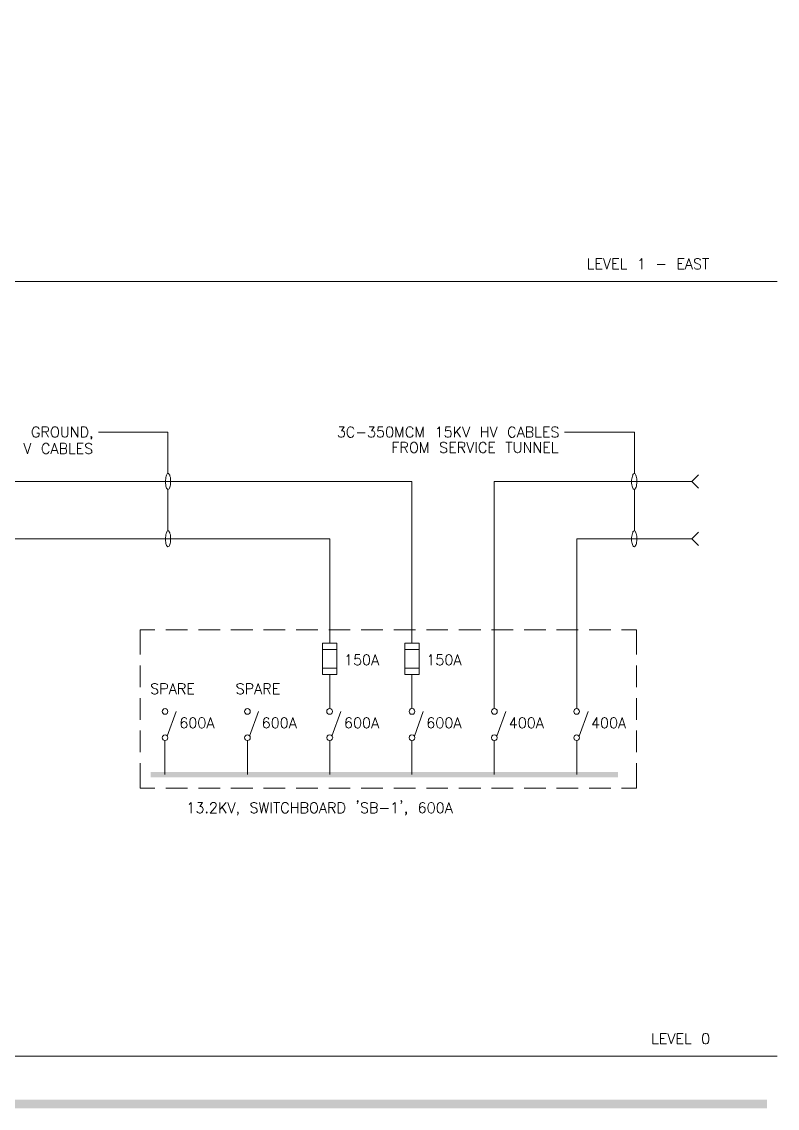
# Model space of a CAD drawing. Header units: inches. Extents: x 0.9 to 46, y 0.8 to 32.4.
# Drawn here: x 36.08 to 41.74, y 0.75 to 8.89 of the extents above; entities that cross this region are included whole.
import ezdxf

# ---------------------------------------------------------------- set-up
doc = ezdxf.new("R2010")
doc.units = ezdxf.units.IN
doc.header["$MEASUREMENT"] = 0
doc.layers.add('PDF_Geometry', color=7, linetype='Continuous')
doc.layers.add('PDF_Solid Fills', color=7, linetype='Continuous')

msp = doc.modelspace()

# ---------------------------------------------------------------- linework, layer by layer
at = {"layer": 'PDF_Geometry', "color": 8, "lineweight": 20, "true_color": 0x808080}
for points in [[(2.65, 8.8948), (16.103, 8.8948), (16.103, 6.9499), (41.7374, 6.9499)], [(40.3243, 7.1199), (40.3243, 7.0415), (40.3642, 7.0415)], [(40.4258, 7.0415), (40.3808, 7.0415), (40.3808, 7.1199), (40.4258, 7.1199)], [(40.3808, 7.0832), (40.4092, 7.0832)], [(40.436, 7.1199), (40.4625, 7.0415), (40.4893, 7.1199)], [(40.5509, 7.0415), (40.5059, 7.0415), (40.5059, 7.1199), (40.5509, 7.1199)], [(40.5059, 7.0832), (40.5327, 7.0832)], [(40.571, 7.1199), (40.571, 7.0415), (40.6109, 7.0415)], [(40.7059, 7.1049), (40.7126, 7.1082), (40.7225, 7.1199), (40.7225, 7.0415)], [(41.0394, 7.0415), (40.996, 7.0415), (40.996, 7.1199), (41.0394, 7.1199)], [(40.996, 7.0832), (41.0224, 7.0832)], [(41.0492, 7.0415), (41.076, 7.1199), (41.1041, 7.0415)], [(41.1641, 7.1082), (41.1577, 7.1165), (41.1475, 7.1199), (41.1341, 7.1199), (41.1242, 7.1165), (41.1175, 7.1082), (41.1175, 7.1015), (41.121, 7.0932), (41.1242, 7.0899), (41.1309, 7.0865), (41.151, 7.0782), (41.1577, 7.0749), (41.1609, 7.0715), (41.1641, 7.0632), (41.1641, 7.0532), (41.1577, 7.0449), (41.1475, 7.0415), (41.1341, 7.0415), (41.1242, 7.0449), (41.1175, 7.0532)], [(41.1775, 7.1199), (41.226, 7.1199)], [(41.2008, 7.1199), (41.2008, 7.0415)], [(40.8377, 7.0749), (40.8977, 7.0749)], [(41.0591, 7.0682), (41.0942, 7.0682)], [(40.8058, 1.315), (40.8058, 1.2366), (40.8476, 1.2366)], [(40.9076, 1.2366), (40.8642, 1.2366), (40.8642, 1.315), (40.9076, 1.315)], [(40.9175, 1.315), (40.9443, 1.2366), (40.9727, 1.315)], [(41.0326, 1.2366), (40.9893, 1.2366), (40.9893, 1.315), (41.0326, 1.315)], [(41.0524, 1.315), (41.0524, 1.2366), (41.0942, 1.2366)], [(40.8642, 1.2766), (40.891, 1.2766)], [(40.9893, 1.2766), (41.0161, 1.2766)], [(41.7374, 1.145), (2.7, 1.145)]]:
    msp.add_lwpolyline(points, dxfattribs=at)
at = {"layer": 'PDF_Geometry', "lineweight": 9}
for points in [[(36.2127, 5.8416), (36.2095, 5.8482), (36.2028, 5.8565), (36.1945, 5.8599), (36.1811, 5.8599), (36.1744, 5.8565), (36.1677, 5.8482), (36.1645, 5.8416), (36.161, 5.8299), (36.161, 5.8116), (36.1645, 5.7999), (36.1677, 5.7932), (36.1744, 5.7849), (36.1811, 5.7816), (36.1945, 5.7816), (36.2028, 5.7849), (36.2095, 5.7932), (36.2127, 5.7999), (36.2127, 5.8116), (36.1945, 5.8116)], [(36.2359, 5.7816), (36.2359, 5.8599), (36.2659, 5.8599), (36.2761, 5.8565), (36.2793, 5.8532), (36.2825, 5.8449), (36.2825, 5.8382), (36.2793, 5.8299), (36.2761, 5.8266), (36.2659, 5.8232), (36.2359, 5.8232)], [(36.2592, 5.8232), (36.2825, 5.7816)], [(36.3811, 5.8599), (36.3811, 5.8032), (36.3843, 5.7932), (36.391, 5.7849), (36.4009, 5.7816), (36.4076, 5.7816), (36.4178, 5.7849), (36.4242, 5.7932), (36.4277, 5.8032), (36.4277, 5.8599)], [(36.4542, 5.7816), (36.4542, 5.8599), (36.5027, 5.7816), (36.5027, 5.8599)], [(36.6076, 5.7849), (36.6025, 5.7816), (36.5994, 5.7849), (36.6025, 5.7882), (36.6076, 5.7849), (36.6076, 5.7782), (36.6025, 5.7699), (36.5994, 5.7666)], [(37.1759, 5.5099), (37.1759, 5.8199), (36.6561, 5.8199)], [(38.4575, 5.8599), (38.4942, 5.8599), (38.4744, 5.8299), (38.4843, 5.8299), (38.491, 5.8266), (38.4942, 5.8232), (38.4977, 5.8116), (38.4977, 5.8032), (38.4942, 5.7932), (38.4875, 5.7849), (38.4776, 5.7816), (38.4678, 5.7816), (38.4575, 5.7849), (38.4543, 5.7882), (38.4508, 5.7966)], [(38.5925, 5.8149), (38.6525, 5.8149)], [(38.6825, 5.8599), (38.7211, 5.8599), (38.6994, 5.8299), (38.7109, 5.8299), (38.7176, 5.8266), (38.7211, 5.8232), (38.7243, 5.8116), (38.7243, 5.8032), (38.7211, 5.7932), (38.7144, 5.7849), (38.7026, 5.7816), (38.6927, 5.7816), (38.6825, 5.7849), (38.6793, 5.7882), (38.6761, 5.7966)], [(38.7843, 5.8599), (38.7511, 5.8599), (38.7476, 5.8266), (38.7511, 5.8299), (38.761, 5.8332), (38.7709, 5.8332), (38.7811, 5.8299), (38.7878, 5.8232), (38.791, 5.8116), (38.791, 5.8032), (38.7878, 5.7932), (38.7811, 5.7849), (38.7709, 5.7816), (38.761, 5.7816), (38.7511, 5.7849), (38.7476, 5.7882), (38.7444, 5.7966)], [(38.8825, 5.7816), (38.8825, 5.8599), (38.9093, 5.7816), (38.9358, 5.8599), (38.9358, 5.7816)], [(39.0111, 5.8416), (39.0076, 5.8482), (39.0009, 5.8565), (38.9942, 5.8599), (38.9792, 5.8599), (38.9725, 5.8565), (38.9658, 5.8482), (38.9626, 5.8416), (38.9594, 5.8299), (38.9594, 5.8116), (38.9626, 5.7999), (38.9658, 5.7932), (38.9725, 5.7849), (38.9792, 5.7816), (38.9942, 5.7816), (39.0009, 5.7849), (39.0076, 5.7932), (39.0111, 5.7999)], [(39.0344, 5.7816), (39.0344, 5.8599), (39.0609, 5.7816), (39.0877, 5.8599), (39.0877, 5.7816)], [(39.1926, 5.8449), (39.1993, 5.8482), (39.2092, 5.8599), (39.2092, 5.7816)], [(39.2909, 5.8599), (39.2577, 5.8599), (39.2542, 5.8266), (39.2577, 5.8299), (39.2676, 5.8332), (39.2775, 5.8332), (39.2877, 5.8299), (39.2944, 5.8232), (39.2976, 5.8116), (39.2976, 5.8032), (39.2944, 5.7932), (39.2877, 5.7849), (39.2775, 5.7816), (39.2676, 5.7816), (39.2577, 5.7849), (39.2542, 5.7882), (39.2494, 5.7966)], [(39.3209, 5.8599), (39.3209, 5.7816)], [(39.3675, 5.8599), (39.3209, 5.8082)], [(39.3375, 5.8266), (39.3675, 5.7816)], [(39.3809, 5.8599), (39.4093, 5.7816), (39.4361, 5.8599)], [(39.5226, 5.8599), (39.5226, 5.7816)], [(39.5226, 5.8232), (39.571, 5.8232)], [(39.571, 5.8599), (39.571, 5.7816)], [(39.5876, 5.8599), (39.6141, 5.7816), (39.6409, 5.8599)], [(39.7893, 5.7816), (39.8177, 5.8599), (39.8442, 5.7816)], [(39.8011, 5.8082), (39.8343, 5.8082)], [(39.8911, 5.8232), (39.901, 5.8182), (39.9041, 5.8149), (39.9077, 5.8082), (39.9077, 5.7966), (39.9041, 5.7882), (39.901, 5.7849), (39.8911, 5.7816), (39.8611, 5.7816), (39.8611, 5.8599), (39.8911, 5.8599), (39.901, 5.8565), (39.9041, 5.8532), (39.9077, 5.8449), (39.9077, 5.8382), (39.9041, 5.8299), (39.901, 5.8266), (39.8911, 5.8232), (39.8611, 5.8232)], [(39.9309, 5.8599), (39.9309, 5.7816), (39.9727, 5.7816)], [(40.0327, 5.7816), (39.9893, 5.7816), (39.9893, 5.8599), (40.0327, 5.8599)], [(39.9893, 5.8232), (40.0158, 5.8232)], [(40.0975, 5.8482), (40.0908, 5.8565), (40.0809, 5.8599), (40.0659, 5.8599), (40.056, 5.8565), (40.0493, 5.8482), (40.0493, 5.8416), (40.0525, 5.8332), (40.056, 5.8299), (40.0627, 5.8266), (40.0844, 5.8182), (40.0908, 5.8149), (40.0943, 5.8116), (40.0975, 5.8032), (40.0975, 5.7932), (40.0908, 5.7849), (40.0809, 5.7816), (40.0659, 5.7816), (40.056, 5.7849), (40.0493, 5.7932)], [(40.6676, 5.5099), (40.6676, 5.8199), (40.146, 5.8199)], [(36.0978, 5.7365), (36.1243, 5.6582), (36.1511, 5.7365)], [(36.286, 5.7182), (36.2825, 5.7249), (36.2761, 5.7332), (36.2694, 5.7365), (36.256, 5.7365), (36.2493, 5.7332), (36.2426, 5.7249), (36.2395, 5.7182), (36.2359, 5.7066), (36.2359, 5.6882), (36.2395, 5.6766), (36.2426, 5.6682), (36.2493, 5.6616), (36.256, 5.6582), (36.2694, 5.6582), (36.2761, 5.6616), (36.2825, 5.6682), (36.286, 5.6766)], [(36.2994, 5.6582), (36.3259, 5.7365), (36.3543, 5.6582)], [(36.4009, 5.6982), (36.4111, 5.6949), (36.4143, 5.6916), (36.4178, 5.6832), (36.4178, 5.6732), (36.4143, 5.6649), (36.4111, 5.6616), (36.4009, 5.6582), (36.3709, 5.6582), (36.3709, 5.7365), (36.4009, 5.7365), (36.4111, 5.7332), (36.4143, 5.7282), (36.4178, 5.7216), (36.4178, 5.7132), (36.4143, 5.7066), (36.4111, 5.7032), (36.4009, 5.6982), (36.3709, 5.6982)], [(36.4411, 5.7365), (36.4411, 5.6582), (36.4826, 5.6582)], [(36.5426, 5.6582), (36.4995, 5.6582), (36.4995, 5.7365), (36.5426, 5.7365)], [(36.4995, 5.6982), (36.526, 5.6982)], [(36.6076, 5.7249), (36.5994, 5.7332), (36.5895, 5.7365), (36.5761, 5.7365), (36.5658, 5.7332), (36.5595, 5.7249), (36.5595, 5.7182), (36.5627, 5.7099), (36.5658, 5.7066), (36.5726, 5.7032), (36.5927, 5.6949), (36.5994, 5.6916), (36.6025, 5.6882), (36.6076, 5.6799), (36.6076, 5.6682), (36.5994, 5.6616), (36.5895, 5.6582), (36.5761, 5.6582), (36.5658, 5.6616), (36.5595, 5.6682)], [(38.8627, 5.6649), (38.8627, 5.7449), (38.9058, 5.7449)], [(38.8627, 5.7066), (38.8892, 5.7066)], [(38.9227, 5.6649), (38.9227, 5.7449), (38.9527, 5.7449), (38.9626, 5.7399), (38.9658, 5.7365), (38.9693, 5.7299), (38.9693, 5.7216), (38.9658, 5.7149), (38.9626, 5.7099), (38.9527, 5.7066), (38.9227, 5.7066)], [(38.946, 5.7066), (38.9693, 5.6649)], [(39.0676, 5.6649), (39.0676, 5.7449), (39.0944, 5.6649), (39.1225, 5.7449), (39.1225, 5.6649)], [(39.2644, 5.7332), (39.2577, 5.7399), (39.2459, 5.7449), (39.2325, 5.7449), (39.2226, 5.7399), (39.2159, 5.7332), (39.2159, 5.7249), (39.2194, 5.7182), (39.2226, 5.7149), (39.2293, 5.7099), (39.2494, 5.7032), (39.2577, 5.6999), (39.2609, 5.6949), (39.2644, 5.6882), (39.2644, 5.6766), (39.2577, 5.6699), (39.2459, 5.6649), (39.2325, 5.6649), (39.2226, 5.6699), (39.2159, 5.6766)], [(39.3308, 5.6649), (39.2877, 5.6649), (39.2877, 5.7449), (39.3308, 5.7449)], [(39.2877, 5.7066), (39.3142, 5.7066)], [(39.3509, 5.6649), (39.3509, 5.7449), (39.3809, 5.7449), (39.3927, 5.7399), (39.3959, 5.7365), (39.3994, 5.7299), (39.3994, 5.7216), (39.3959, 5.7149), (39.3927, 5.7099), (39.3809, 5.7066), (39.3509, 5.7066)], [(39.3742, 5.7066), (39.3994, 5.6649)], [(39.4125, 5.7449), (39.4393, 5.6649), (39.4661, 5.7449)], [(39.4827, 5.7449), (39.4827, 5.6649)], [(39.5576, 5.7249), (39.5541, 5.7332), (39.5478, 5.7399), (39.5411, 5.7449), (39.5277, 5.7449), (39.5194, 5.7399), (39.5127, 5.7332), (39.5092, 5.7249), (39.506, 5.7149), (39.506, 5.6949), (39.5092, 5.6849), (39.5127, 5.6766), (39.5194, 5.6699), (39.5277, 5.6649), (39.5411, 5.6649), (39.5478, 5.6699), (39.5541, 5.6766), (39.5576, 5.6849)], [(39.6243, 5.6649), (39.5809, 5.6649), (39.5809, 5.7449), (39.6243, 5.7449)], [(39.5809, 5.7066), (39.6077, 5.7066)], [(39.706, 5.7449), (39.7526, 5.7449)], [(39.7293, 5.7449), (39.7293, 5.6649)], [(39.7692, 5.7449), (39.7692, 5.6882), (39.7727, 5.6766), (39.7794, 5.6699), (39.7893, 5.6649), (39.796, 5.6649), (39.8075, 5.6699), (39.8142, 5.6766), (39.8177, 5.6882), (39.8177, 5.7449)], [(39.8442, 5.6649), (39.8442, 5.7449), (39.8911, 5.6649), (39.8911, 5.7449)], [(39.9175, 5.6649), (39.9175, 5.7449), (39.966, 5.6649), (39.966, 5.7449)], [(40.0359, 5.6649), (39.9925, 5.6649), (39.9925, 5.7449), (40.0359, 5.7449)], [(39.9925, 5.7066), (40.0193, 5.7066)], [(40.056, 5.7449), (40.056, 5.6649), (40.0975, 5.6649)], [(36.3093, 5.6832), (36.3444, 5.6832)], [(41.1475, 5.5016), (41.0977, 5.4516), (41.1475, 5.4016)], [(39.0025, 4.2399), (39.0025, 5.4516), (35.5359, 5.4516), (35.5359, 2.5549), (32.9509, 2.5549), (32.9509, 3.0516)], [(37.1759, 5.3916), (37.1759, 5.0799)], [(39.6192, 3.7499), (39.6192, 5.4516), (41.0977, 5.4516)], [(40.6676, 5.3916), (40.6676, 5.0799)], [(41.1475, 5.0716), (41.0977, 5.0216), (41.1475, 4.9716)], [(38.3877, 4.2399), (38.3877, 5.0216), (35.966, 5.0216), (35.966, 1.5783), (13.4848, 1.5783), (13.4848, 3.0516)], [(40.236, 3.7499), (40.236, 5.0216), (41.0977, 5.0216)], [(36.9695, 4.1533), (36.9695, 4.3399), (37.0792, 4.3399)], [(37.1609, 4.3399), (37.3227, 4.3399)], [(37.4043, 4.3399), (37.5661, 4.3399)], [(37.6478, 4.3399), (37.8111, 4.3399)], [(37.8909, 4.3399), (38.0543, 4.3399)], [(38.1359, 4.3399), (38.2977, 4.3399)], [(38.3794, 4.3399), (38.5408, 4.3399)], [(38.6225, 4.3399), (38.7859, 4.3399)], [(38.8675, 4.3399), (39.0293, 4.3399)], [(39.111, 4.3399), (39.2727, 4.3399)], [(39.3544, 4.3399), (39.5178, 4.3399)], [(39.5975, 4.3399), (39.7609, 4.3399)], [(39.8426, 4.3399), (40.0043, 4.3399)], [(40.086, 4.3399), (40.2475, 4.3399)], [(40.3291, 4.3399), (40.4925, 4.3399)], [(40.5726, 4.3399), (40.6826, 4.3399), (40.6826, 4.1533)], [(38.4409, 4.1916), (38.3328, 4.1916)], [(38.5143, 4.1383), (38.521, 4.1416), (38.5309, 4.1533), (38.5309, 4.0733)], [(38.6126, 4.1533), (38.5794, 4.1533), (38.5759, 4.1183), (38.5794, 4.1233), (38.5893, 4.1266), (38.5992, 4.1266), (38.6094, 4.1233), (38.6161, 4.1149), (38.6193, 4.1033), (38.6193, 4.0966), (38.6161, 4.0849), (38.6094, 4.0783), (38.5992, 4.0733), (38.5893, 4.0733), (38.5794, 4.0783), (38.5759, 4.0816), (38.5727, 4.0883)], [(38.6994, 4.0733), (38.7278, 4.1533), (38.7543, 4.0733)], [(39.0577, 4.1916), (38.9492, 4.1916)], [(39.1311, 4.1383), (39.1378, 4.1416), (39.1477, 4.1533), (39.1477, 4.0733)], [(39.2293, 4.1533), (39.1942, 4.1533), (39.1911, 4.1183), (39.1942, 4.1233), (39.206, 4.1266), (39.2159, 4.1266), (39.2258, 4.1233), (39.2325, 4.1149), (39.236, 4.1033), (39.236, 4.0966), (39.2325, 4.0849), (39.2258, 4.0783), (39.2159, 4.0733), (39.206, 4.0733), (39.1942, 4.0783), (39.1911, 4.0816), (39.1875, 4.0883)], [(39.3158, 4.0733), (39.3442, 4.1533), (39.371, 4.0733)], [(36.9695, 3.9099), (36.9695, 4.0716)], [(38.7109, 4.0999), (38.7444, 4.0999)], [(39.326, 4.0999), (39.3608, 4.0999)], [(40.6826, 4.0716), (40.6826, 3.9099)], [(38.4409, 4.0516), (38.3328, 4.0516)], [(38.3877, 4.0049), (38.3877, 3.7499)], [(39.0577, 4.0516), (38.9492, 4.0516)], [(39.0025, 4.0049), (39.0025, 3.7499)], [(37.1009, 3.9266), (37.0942, 3.9333), (37.0843, 3.9366), (37.0709, 3.9366), (37.061, 3.9333), (37.0543, 3.9266), (37.0543, 3.9182), (37.0575, 3.9116), (37.061, 3.9066), (37.0677, 3.9033), (37.0875, 3.8966), (37.0942, 3.8916), (37.0977, 3.8883), (37.1009, 3.8816), (37.1009, 3.8699), (37.0942, 3.8616), (37.0843, 3.8583), (37.0709, 3.8583), (37.061, 3.8616), (37.0543, 3.8699)], [(37.1242, 3.8583), (37.1242, 3.9366), (37.1561, 3.9366), (37.166, 3.9333), (37.1692, 3.9299), (37.1727, 3.9216), (37.1727, 3.9116), (37.1692, 3.9033), (37.166, 3.8999), (37.1561, 3.8966), (37.1242, 3.8966)], [(37.1861, 3.8583), (37.2126, 3.9366), (37.2394, 3.8583)], [(37.256, 3.8583), (37.256, 3.9366), (37.286, 3.9366), (37.2978, 3.9333), (37.301, 3.9299), (37.3045, 3.9216), (37.3045, 3.9149), (37.301, 3.9066), (37.2978, 3.9033), (37.286, 3.8999), (37.256, 3.8999)], [(37.3708, 3.8583), (37.3278, 3.8583), (37.3278, 3.9366), (37.3708, 3.9366)], [(37.7409, 3.9266), (37.7342, 3.9333), (37.7243, 3.9366), (37.7109, 3.9366), (37.6995, 3.9333), (37.6928, 3.9266), (37.6928, 3.9182), (37.696, 3.9116), (37.6995, 3.9066), (37.7078, 3.9033), (37.7275, 3.8966), (37.7342, 3.8916), (37.7377, 3.8883), (37.7409, 3.8816), (37.7409, 3.8699), (37.7342, 3.8616), (37.7243, 3.8583), (37.7109, 3.8583), (37.6995, 3.8616), (37.6928, 3.8699)], [(37.7642, 3.8583), (37.7642, 3.9366), (37.7942, 3.9366), (37.8044, 3.9333), (37.8076, 3.9299), (37.8111, 3.9216), (37.8111, 3.9116), (37.8076, 3.9033), (37.8044, 3.8999), (37.7942, 3.8966), (37.7642, 3.8966)], [(37.8242, 3.8583), (37.8526, 3.9366), (37.8794, 3.8583)], [(37.896, 3.8583), (37.896, 3.9366), (37.926, 3.9366), (37.9359, 3.9333), (37.9394, 3.9299), (37.9426, 3.9216), (37.9426, 3.9149), (37.9394, 3.9066), (37.9359, 3.9033), (37.926, 3.8999), (37.896, 3.8999)], [(38.0109, 3.8583), (37.9659, 3.8583), (37.9659, 3.9366), (38.0109, 3.9366)], [(36.9695, 3.6649), (36.9695, 3.8283)], [(37.196, 3.8849), (37.2292, 3.8849)], [(37.2793, 3.8999), (37.3045, 3.8583)], [(37.3278, 3.8999), (37.3542, 3.8999)], [(37.8344, 3.8849), (37.8692, 3.8849)], [(37.9193, 3.8999), (37.9426, 3.8583)], [(37.9659, 3.8999), (37.9943, 3.8999)], [(40.6826, 3.8283), (40.6826, 3.6649)], [(37.1711, 3.5433), (37.2378, 3.7283)], [(37.316, 3.6699), (37.3128, 3.6783), (37.3026, 3.6816), (37.2943, 3.6816), (37.2844, 3.6783), (37.2777, 3.6666), (37.2745, 3.6483), (37.2745, 3.6283), (37.2777, 3.6133), (37.2844, 3.6066), (37.2943, 3.6033), (37.2978, 3.6033), (37.3093, 3.6066), (37.316, 3.6133), (37.3195, 3.6249), (37.3195, 3.6283), (37.316, 3.6399), (37.3093, 3.6483), (37.2978, 3.6516), (37.2943, 3.6516), (37.2844, 3.6483), (37.2777, 3.6399), (37.2745, 3.6283)], [(37.4675, 3.6033), (37.4943, 3.6816), (37.5211, 3.6033)], [(37.7875, 3.5433), (37.8542, 3.7283)], [(37.9311, 3.6699), (37.9276, 3.6783), (37.9177, 3.6816), (37.911, 3.6816), (37.9011, 3.6783), (37.8944, 3.6666), (37.8909, 3.6483), (37.8909, 3.6283), (37.8944, 3.6133), (37.9011, 3.6066), (37.911, 3.6033), (37.9142, 3.6033), (37.9244, 3.6066), (37.9311, 3.6133), (37.9359, 3.6249), (37.9359, 3.6283), (37.9311, 3.6399), (37.9244, 3.6483), (37.9142, 3.6516), (37.911, 3.6516), (37.9011, 3.6483), (37.8944, 3.6399), (37.8909, 3.6283)], [(38.0842, 3.6033), (38.111, 3.6816), (38.1375, 3.6033)], [(38.4043, 3.5433), (38.4709, 3.7283)], [(38.5475, 3.6699), (38.5443, 3.6783), (38.5344, 3.6816), (38.5277, 3.6816), (38.5175, 3.6783), (38.5108, 3.6666), (38.5076, 3.6483), (38.5076, 3.6283), (38.5108, 3.6133), (38.5175, 3.6066), (38.5277, 3.6033), (38.5309, 3.6033), (38.5408, 3.6066), (38.5475, 3.6133), (38.551, 3.6249), (38.551, 3.6283), (38.5475, 3.6399), (38.5408, 3.6483), (38.5309, 3.6516), (38.5277, 3.6516), (38.5175, 3.6483), (38.5108, 3.6399), (38.5076, 3.6283)], [(38.6994, 3.6033), (38.7278, 3.6816), (38.7543, 3.6033)], [(39.021, 3.5433), (39.0877, 3.7283)], [(39.1643, 3.6699), (39.1611, 3.6783), (39.1509, 3.6816), (39.1442, 3.6816), (39.1343, 3.6783), (39.1276, 3.6666), (39.1244, 3.6483), (39.1244, 3.6283), (39.1276, 3.6133), (39.1343, 3.6066), (39.1442, 3.6033), (39.1477, 3.6033), (39.1576, 3.6066), (39.1643, 3.6133), (39.1678, 3.6249), (39.1678, 3.6283), (39.1643, 3.6399), (39.1576, 3.6483), (39.1477, 3.6516), (39.1442, 3.6516), (39.1343, 3.6483), (39.1276, 3.6399), (39.1244, 3.6283)], [(39.3158, 3.6033), (39.3442, 3.6816), (39.371, 3.6033)], [(39.6377, 3.5433), (39.7044, 3.7283)], [(39.7708, 3.6033), (39.7708, 3.6816), (39.7376, 3.6283), (39.7877, 3.6283)], [(39.9325, 3.6033), (39.9593, 3.6816), (39.9877, 3.6033)], [(40.2541, 3.5433), (40.3208, 3.7283)], [(40.3875, 3.6033), (40.3875, 3.6816), (40.3543, 3.6283), (40.4041, 3.6283)], [(40.5493, 3.6033), (40.5761, 3.6816), (40.6026, 3.6033)], [(36.9695, 3.4216), (36.9695, 3.5849)], [(37.4777, 3.6283), (37.5109, 3.6283)], [(38.0945, 3.6283), (38.1276, 3.6283)], [(38.7109, 3.6283), (38.7444, 3.6283)], [(39.326, 3.6283), (39.3608, 3.6283)], [(39.9428, 3.6283), (39.9775, 3.6283)], [(40.5592, 3.6283), (40.5927, 3.6283)], [(40.6826, 3.5849), (40.6826, 3.4216)], [(37.1542, 3.5099), (37.1542, 3.255)], [(37.7709, 3.5099), (37.7709, 3.255)], [(38.3877, 3.5099), (38.3877, 3.255)], [(39.0025, 3.5099), (39.0025, 3.255)], [(39.6192, 3.5099), (39.6192, 3.255)], [(40.236, 3.5099), (40.236, 3.255)], [(37.0792, 3.1533), (36.9695, 3.1533), (36.9695, 3.34)], [(40.6826, 3.34), (40.6826, 3.1533), (40.5726, 3.1533)], [(37.3227, 3.1533), (37.1609, 3.1533)], [(37.5661, 3.1533), (37.4043, 3.1533)], [(37.8111, 3.1533), (37.6478, 3.1533)], [(38.0543, 3.1533), (37.8909, 3.1533)], [(38.2977, 3.1533), (38.1359, 3.1533)], [(38.5408, 3.1533), (38.3794, 3.1533)], [(38.7859, 3.1533), (38.6225, 3.1533)], [(39.0293, 3.1533), (38.8675, 3.1533)], [(39.2727, 3.1533), (39.111, 3.1533)], [(39.5178, 3.1533), (39.3544, 3.1533)], [(39.7609, 3.1533), (39.5975, 3.1533)], [(40.0043, 3.1533), (39.8426, 3.1533)], [(40.2475, 3.1533), (40.086, 3.1533)], [(40.4925, 3.1533), (40.3291, 3.1533)], [(37.3345, 3.0299), (37.3408, 3.0349), (37.3511, 3.0449), (37.3511, 2.9666)], [(37.3992, 3.0449), (37.4359, 3.0449), (37.4161, 3.0149), (37.426, 3.0149), (37.4327, 3.0116), (37.4359, 3.0083), (37.4394, 2.9966), (37.4394, 2.99), (37.4359, 2.9783), (37.4292, 2.9699), (37.4193, 2.9666), (37.4094, 2.9666), (37.3992, 2.9699), (37.396, 2.9749), (37.3925, 2.9816)], [(37.4959, 3.0266), (37.4959, 3.0299), (37.4994, 3.0383), (37.5026, 3.0416), (37.5109, 3.0449), (37.5243, 3.0449), (37.531, 3.0416), (37.5342, 3.0383), (37.5377, 3.0299), (37.5377, 3.0233), (37.5342, 3.0149), (37.5278, 3.0049), (37.4927, 2.9666), (37.5409, 2.9666)], [(37.5642, 3.0449), (37.5642, 2.9666)], [(37.6111, 3.0449), (37.5642, 2.9933)], [(37.6242, 3.0449), (37.6526, 2.9666), (37.6794, 3.0449)], [(37.8443, 3.0349), (37.8376, 3.0416), (37.8277, 3.0449), (37.8143, 3.0449), (37.8044, 3.0416), (37.7977, 3.0349), (37.7977, 3.0266), (37.8009, 3.0199), (37.8044, 3.0149), (37.8111, 3.0116), (37.8309, 3.0049), (37.8376, 2.9999), (37.8411, 2.9966), (37.8443, 2.99), (37.8443, 2.9783), (37.8376, 2.9699), (37.8277, 2.9666), (37.8143, 2.9666), (37.8044, 2.9699), (37.7977, 2.9783)], [(37.8609, 3.0449), (37.8775, 2.9666), (37.8944, 3.0449), (37.911, 2.9666), (37.9292, 3.0449)], [(37.9493, 3.0449), (37.9493, 2.9666)], [(37.9659, 3.0449), (38.0128, 3.0449)], [(37.9892, 3.0449), (37.9892, 2.9666)], [(38.0775, 3.0266), (38.0744, 3.0349), (38.0677, 3.0416), (38.061, 3.0449), (38.046, 3.0449), (38.0393, 3.0416), (38.0326, 3.0349), (38.0294, 3.0266), (38.0259, 3.0149), (38.0259, 2.9966), (38.0294, 2.9849), (38.0326, 2.9783), (38.0393, 2.9699), (38.046, 2.9666), (38.061, 2.9666), (38.0677, 2.9699), (38.0744, 2.9783), (38.0775, 2.9849)], [(38.1008, 3.0449), (38.1008, 2.9666)], [(38.1477, 3.0449), (38.1477, 2.9666)], [(38.2061, 3.0083), (38.216, 3.0049), (38.2192, 2.9999), (38.2227, 2.9933), (38.2227, 2.9816), (38.2192, 2.9749), (38.216, 2.9699), (38.2061, 2.9666), (38.1742, 2.9666), (38.1742, 3.0449), (38.2061, 3.0449), (38.216, 3.0416), (38.2192, 3.0383), (38.2227, 3.0299), (38.2227, 3.0233), (38.2192, 3.0149), (38.216, 3.0116), (38.2061, 3.0083), (38.1742, 3.0083)], [(38.3092, 2.9666), (38.3376, 3.0449), (38.3644, 2.9666)], [(38.381, 2.9666), (38.381, 3.0449), (38.411, 3.0449), (38.4208, 3.0416), (38.4244, 3.0383), (38.4275, 3.0299), (38.4275, 3.0233), (38.4244, 3.0149), (38.4208, 3.0116), (38.411, 3.0083), (38.381, 3.0083)], [(38.6011, 3.0566), (38.596, 3.0533), (38.5925, 3.0566), (38.596, 3.0599), (38.6011, 3.0566), (38.6011, 3.0499), (38.596, 3.0416), (38.5925, 3.0383)], [(38.671, 3.0349), (38.6643, 3.0416), (38.6544, 3.0449), (38.641, 3.0449), (38.6311, 3.0416), (38.6244, 3.0349), (38.6244, 3.0266), (38.6276, 3.0199), (38.6311, 3.0149), (38.6375, 3.0116), (38.6576, 3.0049), (38.6643, 2.9999), (38.6675, 2.9966), (38.671, 2.99), (38.671, 2.9783), (38.6643, 2.9699), (38.6544, 2.9666), (38.641, 2.9666), (38.6311, 2.9699), (38.6244, 2.9783)], [(38.7243, 3.0083), (38.7361, 3.0049), (38.7393, 2.9999), (38.7428, 2.9933), (38.7428, 2.9816), (38.7393, 2.9749), (38.7361, 2.9699), (38.7243, 2.9666), (38.6943, 2.9666), (38.6943, 3.0449), (38.7243, 3.0449), (38.7361, 3.0416), (38.7393, 3.0383), (38.7428, 3.0299), (38.7428, 3.0233), (38.7393, 3.0149), (38.7361, 3.0116), (38.7243, 3.0083), (38.6943, 3.0083)], [(38.8592, 3.0299), (38.8659, 3.0349), (38.8777, 3.0449), (38.8777, 2.9666)], [(38.9275, 3.0566), (38.9243, 3.0533), (38.9208, 3.0566), (38.9243, 3.0599), (38.9275, 3.0566), (38.9275, 3.0499), (38.9243, 3.0416), (38.9208, 3.0383)], [(39.0992, 3.0349), (39.096, 3.0416), (39.0861, 3.0449), (39.0794, 3.0449), (39.0692, 3.0416), (39.0625, 3.0299), (39.0593, 3.0116), (39.0593, 2.9933), (39.0625, 2.9783), (39.0692, 2.9699), (39.0794, 2.9666), (39.0826, 2.9666), (39.0925, 2.9699), (39.0992, 2.9783), (39.1027, 2.99), (39.1027, 2.9933), (39.0992, 3.0049), (39.0925, 3.0116), (39.0826, 3.0149), (39.0794, 3.0149), (39.0692, 3.0116), (39.0625, 3.0049), (39.0593, 2.9933)], [(39.251, 2.9666), (39.2794, 3.0449), (39.3059, 2.9666)], [(37.5811, 3.0116), (37.6111, 2.9666)], [(37.7027, 2.9699), (37.6995, 2.9666), (37.696, 2.9699), (37.6995, 2.9749), (37.7027, 2.9699), (37.7027, 2.9633), (37.6995, 2.9549), (37.696, 2.9516)], [(38.1008, 3.0083), (38.1477, 3.0083)], [(38.3194, 2.9933), (38.3542, 2.9933)], [(38.4043, 3.0083), (38.4275, 2.9666)], [(38.7661, 2.9999), (38.8261, 2.9999)], [(38.961, 2.9699), (38.9575, 2.9666), (38.9543, 2.9699), (38.9575, 2.9749), (38.961, 2.9699), (38.961, 2.9633), (38.9575, 2.9549), (38.9543, 2.9516)], [(39.2609, 2.9933), (39.296, 2.9933)]]:
    msp.add_lwpolyline(points, dxfattribs=at)
for points in [[(36.3227, 5.8599), (36.316, 5.8565), (36.3093, 5.8482), (36.3061, 5.8416), (36.3026, 5.8299), (36.3026, 5.8116), (36.3061, 5.7999), (36.3093, 5.7932), (36.316, 5.7849), (36.3227, 5.7816), (36.3377, 5.7816), (36.3444, 5.7849), (36.3511, 5.7932), (36.3543, 5.7999), (36.3578, 5.8116), (36.3578, 5.8299), (36.3543, 5.8416), (36.3511, 5.8482), (36.3444, 5.8565), (36.3377, 5.8599)], [(36.5295, 5.7816), (36.5295, 5.8599), (36.5528, 5.8599), (36.5627, 5.8565), (36.5694, 5.8482), (36.5726, 5.8416), (36.5761, 5.8299), (36.5761, 5.8116), (36.5726, 5.7999), (36.5694, 5.7932), (36.5627, 5.7849), (36.5528, 5.7816)], [(38.8308, 5.8599), (38.8209, 5.8565), (38.8142, 5.8449), (38.8111, 5.8266), (38.8111, 5.8149), (38.8142, 5.7966), (38.8209, 5.7849), (38.8308, 5.7816), (38.8375, 5.7816), (38.8493, 5.7849), (38.856, 5.7966), (38.8592, 5.8149), (38.8592, 5.8266), (38.856, 5.8449), (38.8493, 5.8565), (38.8375, 5.8599)], [(39.0111, 5.7449), (39.0044, 5.7399), (38.9977, 5.7332), (38.9942, 5.7249), (38.991, 5.7149), (38.991, 5.6949), (38.9942, 5.6849), (38.9977, 5.6766), (39.0044, 5.6699), (39.0111, 5.6649), (39.0242, 5.6649), (39.0309, 5.6699), (39.0376, 5.6766), (39.0411, 5.6849), (39.0443, 5.6949), (39.0443, 5.7149), (39.0411, 5.7249), (39.0376, 5.7332), (39.0309, 5.7399), (39.0242, 5.7449)], [(37.1759, 5.3916), (37.181, 5.3932), (37.1842, 5.3966), (37.1877, 5.4016), (37.1909, 5.4082), (37.1928, 5.4166), (37.1944, 5.4266), (37.196, 5.4382), (37.196, 5.4599), (37.1944, 5.4716), (37.1944, 5.4816), (37.1909, 5.4899), (37.1893, 5.4982), (37.1861, 5.5032), (37.1826, 5.5082), (37.1794, 5.5099), (37.1743, 5.5099), (37.1711, 5.5082), (37.1676, 5.5032), (37.1644, 5.4982), (37.1628, 5.4899), (37.1593, 5.4816), (37.1593, 5.4716), (37.1577, 5.4599), (37.1577, 5.4382), (37.1593, 5.4266), (37.1609, 5.4166), (37.1628, 5.4082), (37.166, 5.4016), (37.1692, 5.3966), (37.1727, 5.3932)], [(40.6676, 5.3916), (40.6708, 5.3932), (40.6743, 5.3966), (40.6775, 5.4016), (40.6811, 5.4082), (40.6826, 5.4166), (40.6842, 5.4266), (40.6858, 5.4382), (40.6858, 5.4716), (40.6842, 5.4816), (40.6811, 5.4899), (40.6791, 5.4982), (40.6759, 5.5032), (40.6728, 5.5082), (40.6692, 5.5099), (40.6661, 5.5099), (40.6609, 5.5082), (40.6574, 5.5032), (40.6558, 5.4982), (40.6527, 5.4899), (40.6511, 5.4816), (40.6491, 5.4716), (40.6475, 5.4599), (40.6475, 5.4382), (40.6491, 5.4266), (40.6511, 5.4166), (40.6542, 5.4082), (40.6558, 5.4016), (40.6594, 5.3966), (40.6625, 5.3932)], [(37.1759, 4.9616), (37.181, 4.9633), (37.1842, 4.9666), (37.1877, 4.9716), (37.1909, 4.9782), (37.1928, 4.9866), (37.1944, 4.9966), (37.196, 5.0066), (37.196, 5.0299), (37.1944, 5.0399), (37.1944, 5.0499), (37.1909, 5.0599), (37.1893, 5.0666), (37.1861, 5.0732), (37.1826, 5.0782), (37.1794, 5.0799), (37.1743, 5.0799), (37.1711, 5.0782), (37.1676, 5.0732), (37.1644, 5.0666), (37.1628, 5.0599), (37.1593, 5.0499), (37.1593, 5.0399), (37.1577, 5.0299), (37.1577, 5.0066), (37.1593, 4.9966), (37.1609, 4.9866), (37.1628, 4.9782), (37.166, 4.9716), (37.1692, 4.9666), (37.1727, 4.9633)], [(40.6676, 4.9616), (40.6708, 4.9633), (40.6743, 4.9666), (40.6775, 4.9716), (40.6811, 4.9782), (40.6826, 4.9866), (40.6842, 4.9966), (40.6858, 5.0066), (40.6858, 5.0399), (40.6842, 5.0499), (40.6811, 5.0599), (40.6791, 5.0666), (40.6759, 5.0732), (40.6728, 5.0782), (40.6692, 5.0799), (40.6661, 5.0799), (40.6609, 5.0782), (40.6574, 5.0732), (40.6558, 5.0666), (40.6527, 5.0599), (40.6511, 5.0499), (40.6491, 5.0399), (40.6475, 5.0299), (40.6475, 5.0066), (40.6491, 4.9966), (40.6511, 4.9866), (40.6542, 4.9782), (40.6558, 4.9716), (40.6594, 4.9666), (40.6625, 4.9633)], [(38.3328, 4.0049), (38.4411, 4.0049), (38.4411, 4.2399), (38.3328, 4.2399)], [(38.9492, 4.0049), (39.0575, 4.0049), (39.0575, 4.2399), (38.9492, 4.2399)], [(38.6592, 4.1533), (38.6493, 4.1483), (38.6426, 4.1383), (38.6394, 4.1183), (38.6394, 4.1083), (38.6426, 4.0883), (38.6493, 4.0783), (38.6592, 4.0733), (38.6659, 4.0733), (38.6761, 4.0783), (38.6825, 4.0883), (38.686, 4.1083), (38.686, 4.1183), (38.6825, 4.1383), (38.6761, 4.1483), (38.6659, 4.1533)], [(39.2759, 4.1533), (39.266, 4.1483), (39.2593, 4.1383), (39.2558, 4.1183), (39.2558, 4.1083), (39.2593, 4.0883), (39.266, 4.0783), (39.2759, 4.0733), (39.2826, 4.0733), (39.2925, 4.0783), (39.2992, 4.0883), (39.3027, 4.1083), (39.3027, 4.1183), (39.2992, 4.1383), (39.2925, 4.1483), (39.2826, 4.1533)], [(39.0025, 3.7066), (39.0143, 3.7083), (39.0226, 3.7166), (39.0242, 3.7283), (39.0226, 3.7383), (39.0143, 3.7466), (39.0025, 3.7499), (38.9926, 3.7466), (38.9843, 3.7383), (38.9827, 3.7283), (38.9843, 3.7166), (38.9926, 3.7083)], [(37.3593, 3.6816), (37.3495, 3.6783), (37.3428, 3.6666), (37.3392, 3.6483), (37.3392, 3.6366), (37.3428, 3.6183), (37.3495, 3.6066), (37.3593, 3.6033), (37.366, 3.6033), (37.3759, 3.6066), (37.3826, 3.6183), (37.3858, 3.6366), (37.3858, 3.6483), (37.3826, 3.6666), (37.3759, 3.6783), (37.366, 3.6816)], [(37.426, 3.6816), (37.4161, 3.6783), (37.4094, 3.6666), (37.4059, 3.6483), (37.4059, 3.6366), (37.4094, 3.6183), (37.4161, 3.6066), (37.426, 3.6033), (37.4327, 3.6033), (37.4442, 3.6066), (37.4509, 3.6183), (37.4544, 3.6366), (37.4544, 3.6483), (37.4509, 3.6666), (37.4442, 3.6783), (37.4327, 3.6816)], [(37.9761, 3.6816), (37.9659, 3.6783), (37.9592, 3.6666), (37.956, 3.6483), (37.956, 3.6366), (37.9592, 3.6183), (37.9659, 3.6066), (37.9761, 3.6033), (37.9828, 3.6033), (37.9927, 3.6066), (37.9994, 3.6183), (38.0026, 3.6366), (38.0026, 3.6483), (37.9994, 3.6666), (37.9927, 3.6783), (37.9828, 3.6816)], [(38.0428, 3.6816), (38.0326, 3.6783), (38.0259, 3.6666), (38.0227, 3.6483), (38.0227, 3.6366), (38.0259, 3.6183), (38.0326, 3.6066), (38.0428, 3.6033), (38.0495, 3.6033), (38.0594, 3.6066), (38.0661, 3.6183), (38.0692, 3.6366), (38.0692, 3.6483), (38.0661, 3.6666), (38.0594, 3.6783), (38.0495, 3.6816)], [(38.5925, 3.6816), (38.5826, 3.6783), (38.5759, 3.6666), (38.5727, 3.6483), (38.5727, 3.6366), (38.5759, 3.6183), (38.5826, 3.6066), (38.5925, 3.6033), (38.5992, 3.6033), (38.6094, 3.6066), (38.6161, 3.6183), (38.6193, 3.6366), (38.6193, 3.6483), (38.6161, 3.6666), (38.6094, 3.6783), (38.5992, 3.6816)], [(38.6592, 3.6816), (38.6493, 3.6783), (38.6426, 3.6666), (38.6394, 3.6483), (38.6394, 3.6366), (38.6426, 3.6183), (38.6493, 3.6066), (38.6592, 3.6033), (38.6659, 3.6033), (38.6761, 3.6066), (38.6825, 3.6183), (38.686, 3.6366), (38.686, 3.6483), (38.6825, 3.6666), (38.6761, 3.6783), (38.6659, 3.6816)], [(39.2092, 3.6816), (39.1978, 3.6783), (39.1911, 3.6666), (39.1875, 3.6483), (39.1875, 3.6366), (39.1911, 3.6183), (39.1978, 3.6066), (39.2092, 3.6033), (39.2159, 3.6033), (39.2258, 3.6066), (39.2325, 3.6183), (39.236, 3.6366), (39.236, 3.6483), (39.2325, 3.6666), (39.2258, 3.6783), (39.2159, 3.6816)], [(39.2759, 3.6816), (39.266, 3.6783), (39.2593, 3.6666), (39.2558, 3.6483), (39.2558, 3.6366), (39.2593, 3.6183), (39.266, 3.6066), (39.2759, 3.6033), (39.2826, 3.6033), (39.2925, 3.6066), (39.2992, 3.6183), (39.3027, 3.6366), (39.3027, 3.6483), (39.2992, 3.6666), (39.2925, 3.6783), (39.2826, 3.6816)], [(39.8244, 3.6816), (39.8142, 3.6783), (39.8075, 3.6666), (39.8043, 3.6483), (39.8043, 3.6366), (39.8075, 3.6183), (39.8142, 3.6066), (39.8244, 3.6033), (39.8311, 3.6033), (39.8426, 3.6066), (39.8493, 3.6183), (39.8525, 3.6366), (39.8525, 3.6483), (39.8493, 3.6666), (39.8426, 3.6783), (39.8311, 3.6816)], [(39.8927, 3.6816), (39.8824, 3.6783), (39.8761, 3.6666), (39.8726, 3.6483), (39.8726, 3.6366), (39.8761, 3.6183), (39.8824, 3.6066), (39.8927, 3.6033), (39.8994, 3.6033), (39.9092, 3.6066), (39.9159, 3.6183), (39.9191, 3.6366), (39.9191, 3.6483), (39.9159, 3.6666), (39.9092, 3.6783), (39.8994, 3.6816)], [(40.4408, 3.6816), (40.4309, 3.6783), (40.4242, 3.6666), (40.421, 3.6483), (40.421, 3.6366), (40.4242, 3.6183), (40.4309, 3.6066), (40.4408, 3.6033), (40.4475, 3.6033), (40.4577, 3.6066), (40.4644, 3.6183), (40.4676, 3.6366), (40.4676, 3.6483), (40.4644, 3.6666), (40.4577, 3.6783), (40.4475, 3.6816)], [(40.5094, 3.6816), (40.4992, 3.6783), (40.4925, 3.6666), (40.4893, 3.6483), (40.4893, 3.6366), (40.4925, 3.6183), (40.4992, 3.6066), (40.5094, 3.6033), (40.5158, 3.6033), (40.526, 3.6066), (40.5327, 3.6183), (40.5359, 3.6366), (40.5359, 3.6483), (40.5327, 3.6666), (40.526, 3.6783), (40.5158, 3.6816)], [(38.3877, 3.5099), (38.3976, 3.5116), (38.4059, 3.5199), (38.4094, 3.5299), (38.4059, 3.5416), (38.3976, 3.5499), (38.3877, 3.5516), (38.3759, 3.5499), (38.3676, 3.5416), (38.366, 3.5299), (38.3676, 3.5199), (38.3759, 3.5116)], [(39.0025, 3.5099), (39.0143, 3.5116), (39.0226, 3.5199), (39.0242, 3.5299), (39.0226, 3.5416), (39.0143, 3.5499), (39.0025, 3.5516), (38.9926, 3.5499), (38.9843, 3.5416), (38.9827, 3.5299), (38.9843, 3.5199), (38.9926, 3.5116)], [(39.6192, 3.5099), (39.631, 3.5116), (39.6393, 3.5199), (39.6409, 3.5299), (39.6393, 3.5416), (39.631, 3.5499), (39.6192, 3.5516), (39.6093, 3.5499), (39.601, 3.5416), (39.5975, 3.5299), (39.601, 3.5199), (39.6093, 3.5116)], [(38.2626, 3.0449), (38.2559, 3.0416), (38.2492, 3.0349), (38.246, 3.0266), (38.2425, 3.0149), (38.2425, 2.9966), (38.246, 2.9849), (38.2492, 2.9783), (38.2559, 2.9699), (38.2626, 2.9666), (38.276, 2.9666), (38.2827, 2.9699), (38.2894, 2.9783), (38.2926, 2.9849), (38.2961, 2.9966), (38.2961, 3.0149), (38.2926, 3.0266), (38.2894, 3.0349), (38.2827, 3.0416), (38.276, 3.0449)], [(38.4508, 2.9666), (38.4508, 3.0449), (38.476, 3.0449), (38.4859, 3.0416), (38.4926, 3.0349), (38.4958, 3.0266), (38.4993, 3.0149), (38.4993, 2.9966), (38.4958, 2.9849), (38.4926, 2.9783), (38.4859, 2.9699), (38.476, 2.9666)], [(39.1442, 3.0449), (39.1327, 3.0416), (39.126, 3.0299), (39.1225, 3.0116), (39.1225, 2.9999), (39.126, 2.9816), (39.1327, 2.9699), (39.1442, 2.9666), (39.1509, 2.9666), (39.1611, 2.9699), (39.1678, 2.9816), (39.171, 2.9999), (39.171, 3.0116), (39.1678, 3.0299), (39.1611, 3.0416), (39.1509, 3.0449)], [(39.2108, 3.0449), (39.2009, 3.0416), (39.1942, 3.0299), (39.1911, 3.0116), (39.1911, 2.9999), (39.1942, 2.9816), (39.2009, 2.9699), (39.2108, 2.9666), (39.2175, 2.9666), (39.2277, 2.9699), (39.2341, 2.9816), (39.2376, 2.9999), (39.2376, 3.0116), (39.2341, 3.0299), (39.2277, 3.0416), (39.2175, 3.0449)], [(37.4659, 2.9749), (37.4627, 2.9699), (37.4659, 2.9666), (37.4694, 2.9699)]]:
    msp.add_lwpolyline(points, close=True, dxfattribs=at)
at = {"layer": 'PDF_Geometry', "color": 8, "lineweight": 20, "true_color": 0x808080}
msp.add_lwpolyline([(41.1976, 1.315), (41.1877, 1.3116), (41.181, 1.3), (41.1775, 1.2816), (41.1775, 1.27), (41.181, 1.2516), (41.1877, 1.24), (41.1976, 1.2366), (41.2043, 1.2366), (41.2142, 1.24), (41.2225, 1.2516), (41.226, 1.27), (41.226, 1.2816), (41.2225, 1.3), (41.2142, 1.3116), (41.2043, 1.315)], close=True, dxfattribs=at)
at = {"layer": 'PDF_Geometry', "lineweight": 9}
for centre, radius in [((37.1544, 3.7277), 0.0212), ((37.7711, 3.7277), 0.0212), ((38.3867, 3.7282), 0.0216), ((39.6202, 3.7282), 0.0216), ((40.2358, 3.7277), 0.0212), ((37.1544, 3.5311), 0.0211), ((37.7711, 3.5311), 0.0211), ((40.2358, 3.5311), 0.0211)]:
    msp.add_circle(centre, radius, dxfattribs=at)
for centre, start_param, end_param in [((38.5441, 5.8205), 5.261254, 10.46594), ((39.7524, 5.8205), 5.261253, 10.465939)]:
    msp.add_ellipse(centre, major_axis=(0.0003, 0.0406), ratio=0.674668, start_param=start_param, end_param=end_param, dxfattribs=at)
at = {"layer": 'PDF_Solid Fills', "color": 8, "lineweight": 9, "true_color": 0x808080, "transparency": 33554559}
for points in [[(37.046, 3.2733), (37.046, 3.235), (40.5442, 3.2733)], [(37.046, 3.235), (40.5442, 3.2733), (40.5442, 3.235)]]:
    msp.add_solid(points, dxfattribs=at)
at = {"layer": 'PDF_Solid Fills', "lineweight": 9, "transparency": 33554559}
for points in [[(41.6609, 0.755), (41.6609, 0.8183), (1.5383, 0.755)], [(41.6609, 0.8183), (1.5383, 0.755), (1.6016, 0.8183)]]:
    msp.add_solid(points, dxfattribs=at)

doc.saveas('drawing.dxf')
